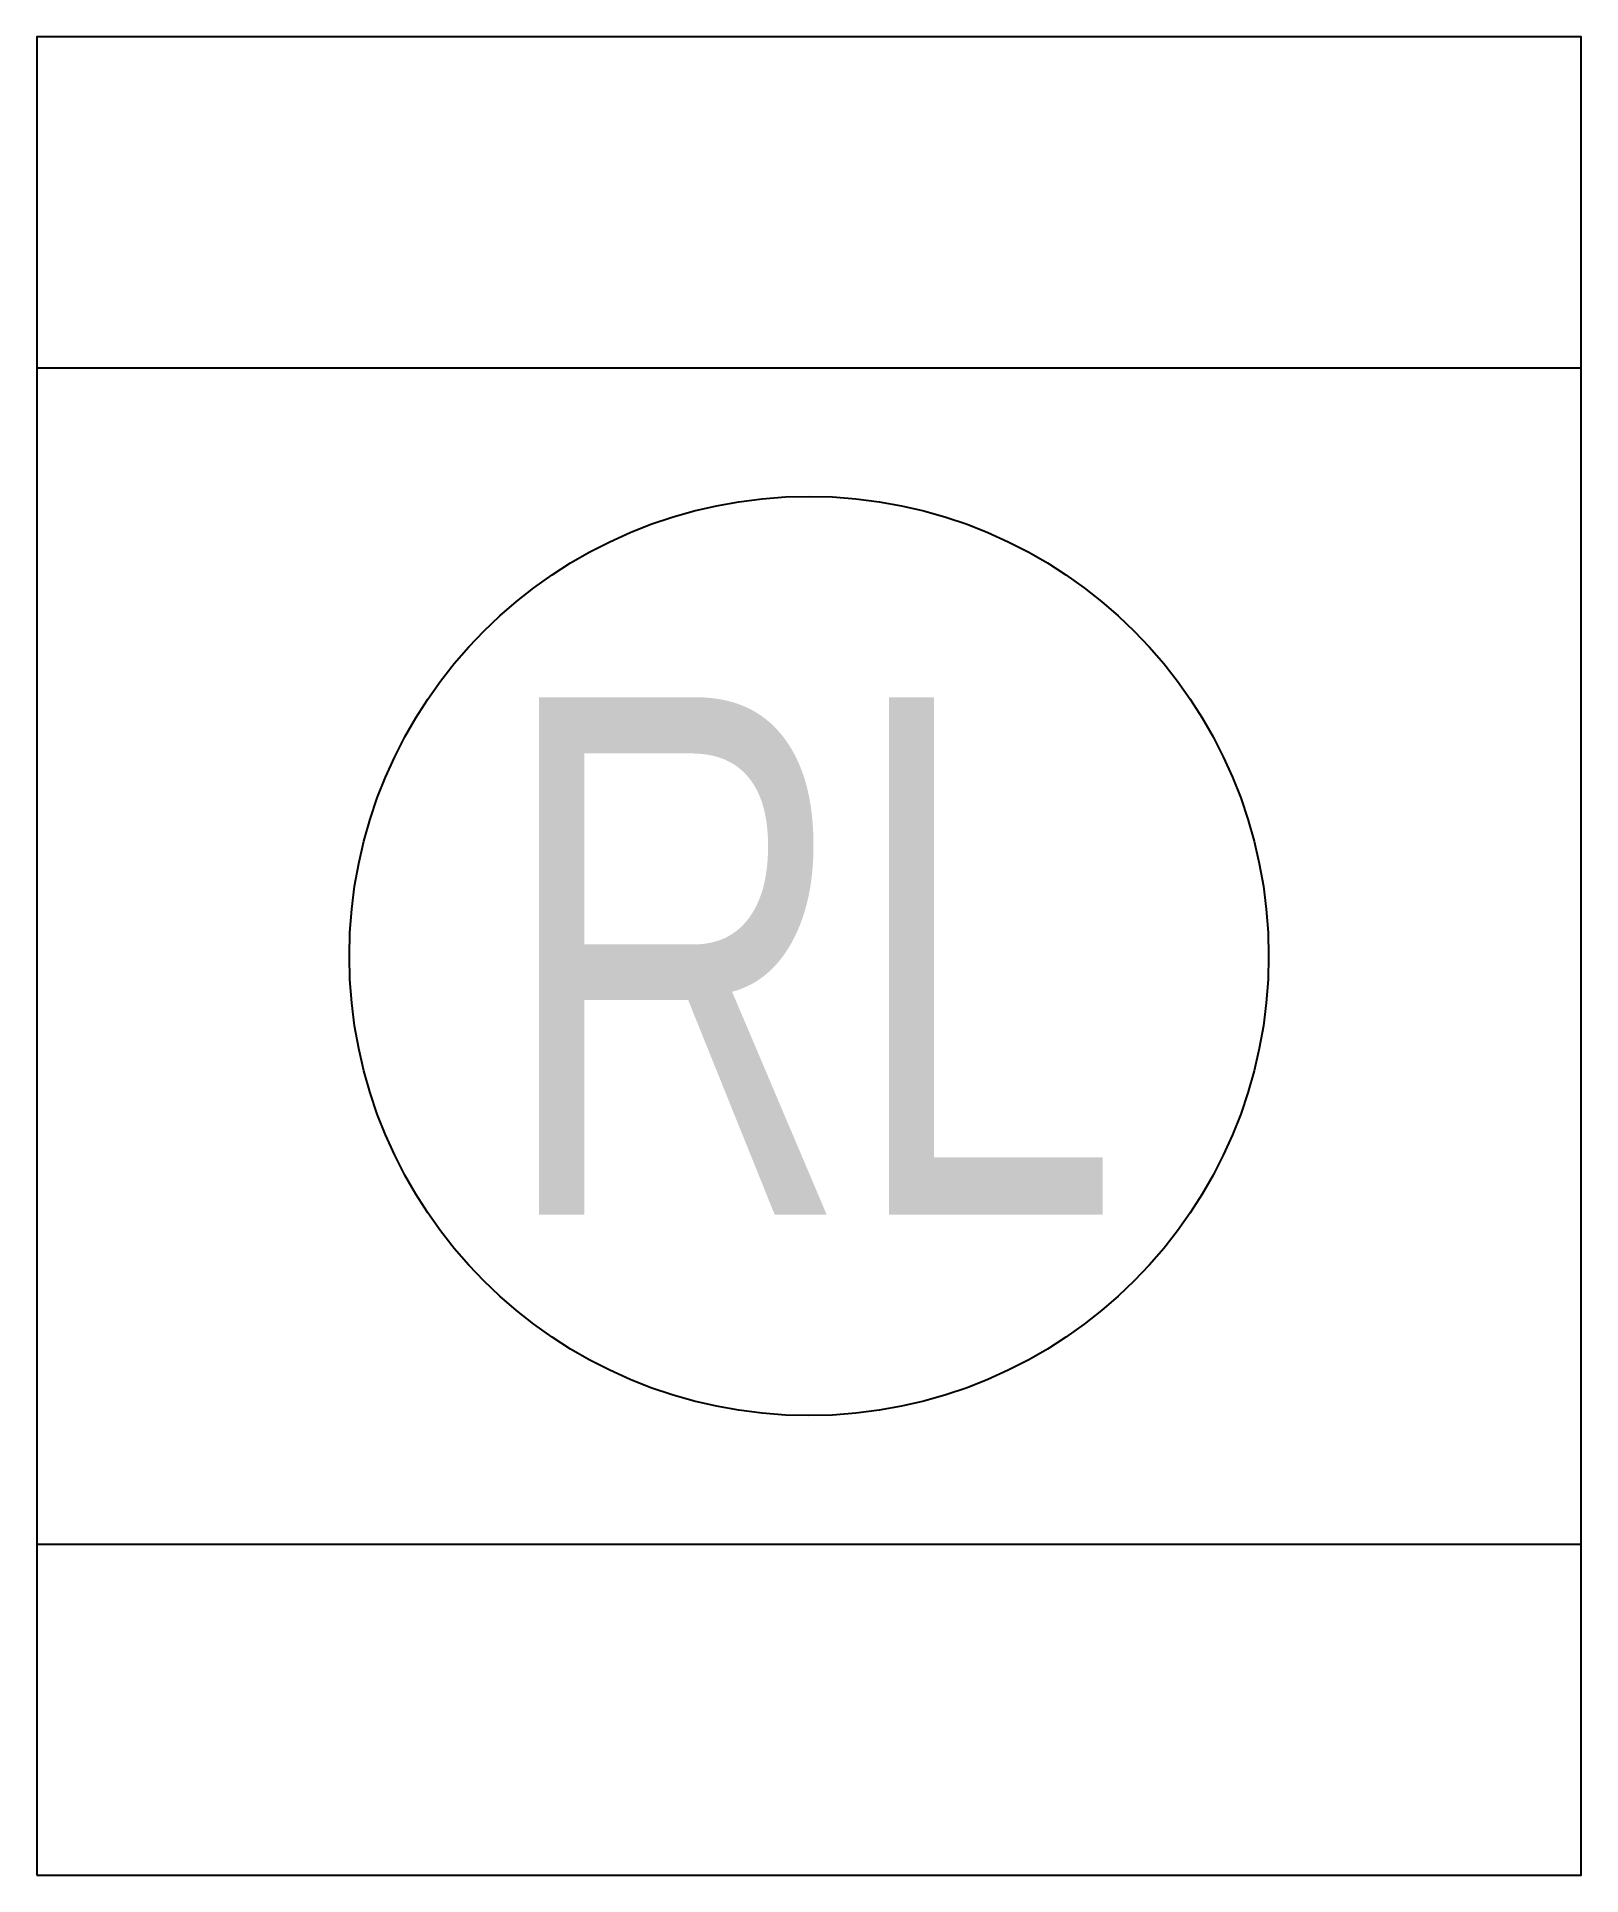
# Model space of a CAD drawing. Header units: millimetres. Extents: x 0 to 42, y 0 to 50.
import ezdxf
from ezdxf.enums import TextEntityAlignment as Align

# ---------------------------------------------------------------- set-up
doc = ezdxf.new("R2010")
doc.units = ezdxf.units.MM
doc.layers.add('TEXT', color=7, linetype='Continuous')
doc.layers.add('Wire', color=131, linetype='Continuous')
doc.styles.add('SANG', font='txt', dxfattribs={"height": 20})

# ---------------------------------------------------------------- blocks, each defined once
blk = doc.blocks.new('RL11C')
at = {"layer": 'Wire'}
for p, q in [((-42, 41), (0, 41)), ((-42, 9), (0, 9))]:
    blk.add_line(p, q, dxfattribs=at)
blk.add_lwpolyline([(-42, 0), (0, 0), (0, 50), (-42, 50)], close=True, dxfattribs=at)
blk.add_circle((-21, 25), 12.5, dxfattribs=at)
at = {"layer": 'TEXT', "style": 'SANG', "width": 0.7}
blk.add_text('RL', height=14.0739, dxfattribs=at).set_placement((-21, 25), align=Align.MIDDLE)

msp = doc.modelspace()

# ---------------------------------------------------------------- block references
msp.add_blockref('RL11C', (42, 0))

doc.saveas('drawing.dxf')
